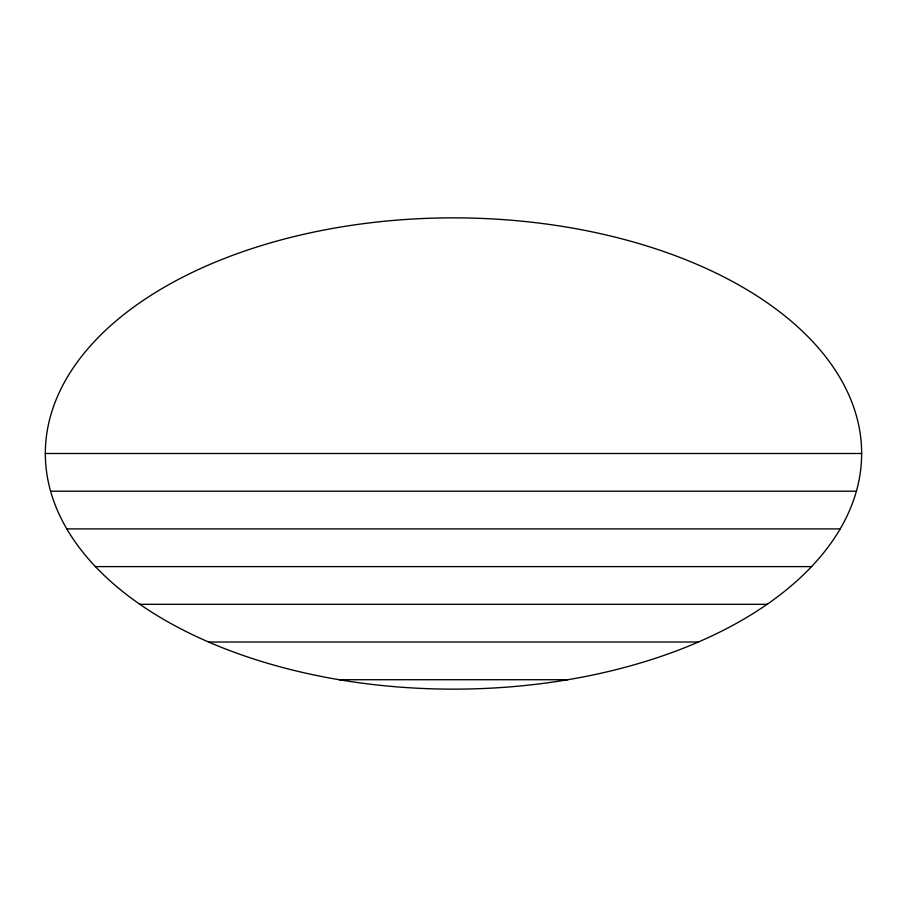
<?xml version="1.0" encoding="UTF-8"?>
<svg xmlns="http://www.w3.org/2000/svg" width="907" height="907" viewBox="0 0 907 907"><rect width="100%" height="100%" fill="white"/><g stroke="black" fill="none" stroke-linecap="round" stroke-linejoin="round"><path stroke-width="1.36" d="M45.35 453.5L861.65 453.5A408.15 235.639 0 0 1 249.425 657.575A408.15 235.639 0 0 1 249.425 249.425A408.15 235.639 0 0 1 861.65 453.5M50.611 491.209L856.389 491.209M66.812 528.906L840.188 528.906M95.439 566.614L811.561 566.614M139.893 604.311L767.107 604.311M208.61 642.02L698.39 642.02M339.218 679.717L567.782 679.717"/></g></svg>
